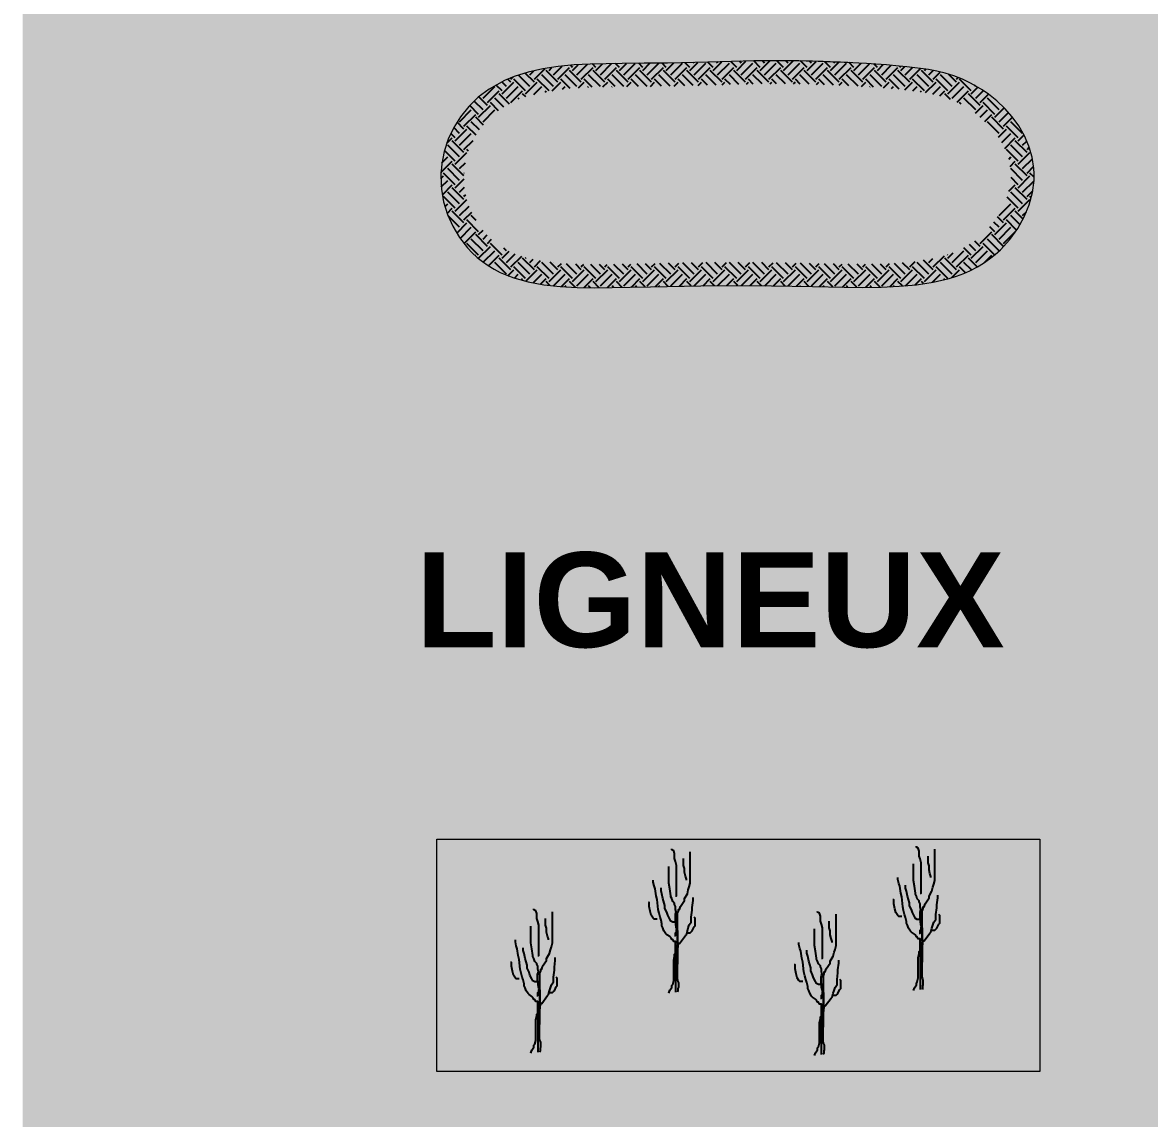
# Model space of a CAD drawing. Header units: centimetres. Extents: x 0 to 642158, y -847 to 649707.
# Drawn here: x 618032.25 to 618049.24, y 620542.11 to 620558.62 of the extents above; entities that cross this region are included whole.
import ezdxf

# ---------------------------------------------------------------- set-up
doc = ezdxf.new("R2010")
doc.units = ezdxf.units.CM
doc.header["$MEASUREMENT"] = 0
for name, color, linetype, lineweight in [('MEV_batiment_V', 7, 'Continuous', 20), ('MEV_hydro_V', 5, 'Continuous', 15), ('MEV_vegetal_V', 7, 'Continuous', 25)]:
    doc.layers.add(name, color=color, linetype=linetype, lineweight=lineweight)
doc.layers.add('MEV_schema paysager_Ha', color=7, linetype='Continuous', lineweight=25, transparency=0.13)
doc.layers.add('MEV_vegetal_Ha', color=104, linetype='Continuous', lineweight=15, transparency=0.31)
doc.styles.add('MEV 1', font='Helvetica.ttf')

msp = doc.modelspace()

# ---------------------------------------------------------------- hatches: boundary and pattern name
at = {"layer": 'MEV_schema paysager_Ha', "true_color": 0xffffff, "transparency": 33554687}
h = msp.add_hatch(color=7, dxfattribs=at)
h.dxf.hatch_style = 1
h.paths.add_polyline_path([(618032.251, 620761.054), (618095.895, 620761.054), (618095.895, 620456.268), (618032.251, 620456.268)])
at = {"layer": 'MEV_schema paysager_Ha'}
h = msp.add_hatch(dxfattribs=at)
h.set_pattern_fill('EARTH', color=32, angle=45)
h.set_pattern_definition([(45, (0, 28.78865), (3e-17, 0.35355339059), [0.25, -0.25]), (45, (-0.0663, 28.85494), (3e-17, 0.35355339059), [0.25, -0.25]), (45, (-0.13258, 28.92123), (3e-17, 0.35355339059), [0.25, -0.25]), (135, (-0.13258, 28.96543), (-0.35355339059, 6e-17), [0.25, -0.25]), (135, (-0.0663, 29.03172), (-0.35355339059, 6e-17), [0.25, -0.25]), (135, (3e-17, 29.098), (-0.35355339059, 6e-17), [0.25, -0.25])])
h.paths.add_polyline_path([(618044.856, 620558.012), (618044.763, 620558.016), (618044.69, 620558.02), (618044.634, 620558.022), (618044.577, 620558.024), (618044.545, 620558.025), (618044.515, 620558.026), (618044.492, 620558.027), (618044.463, 620558.028), (618044.425, 620558.03), (618044.359, 620558.032), (618044.315, 620558.034), (618044.241, 620558.036), (618044.156, 620558.039), (618044.059, 620558.042), (618043.952, 620558.044), (618043.834, 620558.046), (618043.707, 620558.047), (618043.57, 620558.047), (618043.36, 620558.045), (618043.272, 620558.044), (618043.11, 620558.04), (618042.941, 620558.036), (618042.764, 620558.031), (618042.578, 620558.026), (618042.384, 620558.021), (618042.182, 620558.016), (618041.971, 620558.012), (618041.751, 620558.009), (618041.622, 620558.009), (618041.288, 620558.007), (618040.805, 620557.998), (618040.563, 620557.984), (618040.325, 620557.96), (618040.093, 620557.925), (618039.87, 620557.876), (618039.659, 620557.81), (618039.517, 620557.752), (618039.283, 620557.62), (618039.12, 620557.497), (618038.977, 620557.358), (618038.853, 620557.204), (618038.749, 620557.039), (618038.666, 620556.864), (618038.605, 620556.682), (618038.568, 620556.494), (618038.554, 620556.33), (618038.564, 620556.11), (618038.597, 620555.92), (618038.655, 620555.733), (618038.734, 620555.554), (618038.836, 620555.384), (618038.959, 620555.227), (618039.029, 620555.154), (618039.103, 620555.085), (618039.183, 620555.02), (618039.268, 620554.961), (618039.357, 620554.906), (618039.451, 620554.857), (618039.551, 620554.814), (618039.654, 620554.776), (618039.873, 620554.716), (618040.107, 620554.673), (618040.352, 620554.646), (618040.608, 620554.631), (618040.87, 620554.626), (618041.407, 620554.634), (618041.715, 620554.643), (618042.475, 620554.657), (618043.004, 620554.66), (618043.537, 620554.656), (618044.158, 620554.646), (618044.636, 620554.635), (618044.914, 620554.633), (618045.19, 620554.636), (618045.461, 620554.649), (618045.723, 620554.673), (618045.975, 620554.711), (618046.214, 620554.767), (618046.327, 620554.802), (618046.436, 620554.843), (618046.526, 620554.882), (618046.641, 620554.941), (618046.735, 620554.998), (618046.825, 620555.061), (618046.91, 620555.128), (618046.989, 620555.2), (618047.131, 620555.354), (618047.252, 620555.521), (618047.349, 620555.696), (618047.423, 620555.877), (618047.472, 620556.061), (618047.496, 620556.244), (618047.498, 620556.347), (618047.494, 620556.423), (618047.468, 620556.595), (618047.419, 620556.761), (618047.35, 620556.918), (618047.264, 620557.065), (618047.164, 620557.203), (618047.053, 620557.33), (618046.933, 620557.444), (618046.807, 620557.546), (618046.714, 620557.61), (618046.547, 620557.707), (618046.416, 620557.768), (618046.285, 620557.818), (618046.157, 620557.858), (618046.03, 620557.889), (618045.906, 620557.913), (618045.578, 620557.957), (618045.46, 620557.968), (618045.273, 620557.985), (618045.11, 620557.997), (618044.971, 620558.006)])
h.paths.add_polyline_path([(618044.838, 620557.664), (618044.746, 620557.669), (618044.674, 620557.672), (618044.62, 620557.674), (618044.564, 620557.677), (618044.532, 620557.678), (618044.502, 620557.679), (618044.48, 620557.68), (618044.45, 620557.681), (618044.412, 620557.682), (618044.347, 620557.685), (618044.302, 620557.686), (618044.229, 620557.689), (618044.146, 620557.691), (618044.051, 620557.694), (618043.945, 620557.696), (618043.83, 620557.698), (618043.705, 620557.699), (618043.571, 620557.699), (618043.364, 620557.697), (618043.278, 620557.696), (618043.119, 620557.693), (618042.95, 620557.688), (618042.773, 620557.683), (618042.587, 620557.678), (618042.393, 620557.673), (618042.189, 620557.668), (618041.976, 620557.664), (618041.755, 620557.662), (618041.624, 620557.661), (618041.292, 620557.66), (618040.818, 620557.65), (618040.59, 620557.637), (618040.368, 620557.615), (618040.156, 620557.583), (618039.959, 620557.54), (618039.777, 620557.483), (618039.669, 620557.438), (618039.474, 620557.329), (618039.348, 620557.233), (618039.234, 620557.123), (618039.136, 620557.002), (618039.054, 620556.872), (618038.989, 620556.735), (618038.942, 620556.592), (618038.912, 620556.445), (618038.902, 620556.323), (618038.91, 620556.149), (618038.936, 620556.001), (618038.981, 620555.855), (618039.044, 620555.714), (618039.123, 620555.581), (618039.223, 620555.454), (618039.273, 620555.401), (618039.331, 620555.348), (618039.393, 620555.298), (618039.458, 620555.252), (618039.528, 620555.209), (618039.601, 620555.171), (618039.68, 620555.137), (618039.76, 620555.108), (618039.951, 620555.055), (618040.157, 620555.018), (618040.382, 620554.993), (618040.621, 620554.979), (618040.871, 620554.974), (618041.399, 620554.982), (618041.707, 620554.99), (618042.471, 620555.005), (618043.004, 620555.008), (618043.541, 620555.004), (618044.165, 620554.993), (618044.641, 620554.983), (618044.914, 620554.981), (618045.18, 620554.984), (618045.437, 620554.996), (618045.681, 620555.018), (618045.909, 620555.053), (618046.122, 620555.103), (618046.215, 620555.132), (618046.306, 620555.165), (618046.377, 620555.196), (618046.471, 620555.245), (618046.546, 620555.29), (618046.617, 620555.34), (618046.685, 620555.394), (618046.744, 620555.447), (618046.861, 620555.575), (618046.957, 620555.707), (618047.034, 620555.847), (618047.092, 620555.988), (618047.13, 620556.129), (618047.149, 620556.271), (618047.15, 620556.342), (618047.148, 620556.387), (618047.127, 620556.519), (618047.091, 620556.641), (618047.039, 620556.76), (618046.972, 620556.876), (618046.892, 620556.986), (618046.802, 620557.088), (618046.703, 620557.183), (618046.598, 620557.267), (618046.528, 620557.316), (618046.386, 620557.399), (618046.28, 620557.448), (618046.172, 620557.489), (618046.063, 620557.522), (618045.955, 620557.549), (618045.85, 620557.57), (618045.538, 620557.611), (618045.427, 620557.622), (618045.245, 620557.638), (618045.087, 620557.65), (618044.951, 620557.658)], flags=16)
at = {"layer": 'MEV_schema paysager_Ha', "transparency": 33554687}
h = msp.add_hatch(color=256, dxfattribs=at)
h.dxf.hatch_style = 1
h.set_gradient(color1=(255, 255, 255), color2=(76, 153, 133), tint=1, name='INVSPHERICAL')
h.paths.add_polyline_path([(618044.856, 620558.012), (618044.763, 620558.016), (618044.69, 620558.02), (618044.634, 620558.022), (618044.577, 620558.024), (618044.545, 620558.025), (618044.515, 620558.026), (618044.492, 620558.027), (618044.463, 620558.028), (618044.425, 620558.03), (618044.359, 620558.032), (618044.315, 620558.034), (618044.241, 620558.036), (618044.156, 620558.039), (618044.059, 620558.042), (618043.952, 620558.044), (618043.834, 620558.046), (618043.707, 620558.047), (618043.57, 620558.047), (618043.36, 620558.045), (618043.272, 620558.044), (618043.11, 620558.04), (618042.941, 620558.036), (618042.764, 620558.031), (618042.578, 620558.026), (618042.384, 620558.021), (618042.182, 620558.016), (618041.971, 620558.012), (618041.751, 620558.009), (618041.622, 620558.009), (618041.288, 620558.007), (618040.805, 620557.998), (618040.563, 620557.984), (618040.325, 620557.96), (618040.093, 620557.925), (618039.87, 620557.876), (618039.659, 620557.81), (618039.517, 620557.752), (618039.283, 620557.62), (618039.12, 620557.497), (618038.977, 620557.358), (618038.853, 620557.204), (618038.749, 620557.039), (618038.666, 620556.864), (618038.605, 620556.682), (618038.568, 620556.494), (618038.554, 620556.33), (618038.564, 620556.11), (618038.597, 620555.92), (618038.655, 620555.733), (618038.734, 620555.554), (618038.836, 620555.384), (618038.959, 620555.227), (618039.029, 620555.154), (618039.103, 620555.085), (618039.183, 620555.02), (618039.268, 620554.961), (618039.357, 620554.906), (618039.451, 620554.857), (618039.551, 620554.814), (618039.654, 620554.776), (618039.873, 620554.716), (618040.107, 620554.673), (618040.352, 620554.646), (618040.608, 620554.631), (618040.87, 620554.626), (618041.407, 620554.634), (618041.715, 620554.643), (618042.475, 620554.657), (618043.004, 620554.66), (618043.537, 620554.656), (618044.158, 620554.646), (618044.636, 620554.635), (618044.914, 620554.633), (618045.19, 620554.636), (618045.461, 620554.649), (618045.723, 620554.673), (618045.975, 620554.711), (618046.214, 620554.767), (618046.327, 620554.802), (618046.436, 620554.843), (618046.526, 620554.882), (618046.641, 620554.941), (618046.735, 620554.998), (618046.825, 620555.061), (618046.91, 620555.128), (618046.989, 620555.2), (618047.131, 620555.354), (618047.252, 620555.521), (618047.349, 620555.696), (618047.423, 620555.877), (618047.472, 620556.061), (618047.496, 620556.244), (618047.498, 620556.347), (618047.494, 620556.423), (618047.468, 620556.595), (618047.419, 620556.761), (618047.35, 620556.918), (618047.264, 620557.065), (618047.164, 620557.203), (618047.053, 620557.33), (618046.933, 620557.444), (618046.807, 620557.546), (618046.714, 620557.61), (618046.547, 620557.707), (618046.416, 620557.768), (618046.285, 620557.818), (618046.157, 620557.858), (618046.03, 620557.889), (618045.906, 620557.913), (618045.578, 620557.957), (618045.46, 620557.968), (618045.273, 620557.985), (618045.11, 620557.997), (618044.971, 620558.006)])
at = {"layer": 'MEV_vegetal_Ha'}
h = msp.add_hatch(color=256, dxfattribs=at)
h.dxf.hatch_style = 1
h.paths.add_polyline_path([(618038.497, 620546.317), (618047.585, 620546.317), (618047.585, 620542.815), (618038.497, 620542.815)])

# ---------------------------------------------------------------- linework, layer by layer
at = {"layer": 'MEV_batiment_V', "transparency": 33554687}
msp.add_lwpolyline([(618038.497, 620546.317), (618047.585, 620546.317), (618047.585, 620542.815), (618038.497, 620542.815)], close=True, dxfattribs=at)
at = {"layer": 'MEV_hydro_V', "transparency": 33554687}
msp.add_lwpolyline([(618044.856, 620558.012), (618044.763, 620558.016), (618044.69, 620558.02), (618044.634, 620558.022), (618044.577, 620558.024), (618044.545, 620558.025), (618044.515, 620558.026), (618044.492, 620558.027), (618044.463, 620558.028), (618044.425, 620558.03), (618044.359, 620558.032), (618044.315, 620558.034), (618044.241, 620558.036), (618044.156, 620558.039), (618044.059, 620558.042), (618043.952, 620558.044), (618043.834, 620558.046), (618043.707, 620558.047), (618043.57, 620558.047), (618043.36, 620558.045), (618043.272, 620558.044), (618043.11, 620558.04), (618042.941, 620558.036), (618042.764, 620558.031), (618042.578, 620558.026), (618042.384, 620558.021), (618042.182, 620558.016), (618041.971, 620558.012), (618041.751, 620558.009), (618041.622, 620558.009), (618041.288, 620558.007), (618040.805, 620557.998), (618040.563, 620557.984), (618040.325, 620557.96), (618040.093, 620557.925), (618039.87, 620557.876), (618039.659, 620557.81), (618039.517, 620557.752), (618039.283, 620557.62), (618039.12, 620557.497), (618038.977, 620557.358), (618038.853, 620557.204), (618038.749, 620557.039), (618038.666, 620556.864), (618038.605, 620556.682), (618038.568, 620556.494), (618038.554, 620556.33), (618038.564, 620556.11), (618038.597, 620555.92), (618038.655, 620555.733), (618038.734, 620555.554), (618038.836, 620555.384), (618038.959, 620555.227), (618039.029, 620555.154), (618039.103, 620555.085), (618039.183, 620555.02), (618039.268, 620554.961), (618039.357, 620554.906), (618039.451, 620554.857), (618039.551, 620554.814), (618039.654, 620554.776), (618039.873, 620554.716), (618040.107, 620554.673), (618040.352, 620554.646), (618040.608, 620554.631), (618040.87, 620554.626), (618041.407, 620554.634), (618041.715, 620554.643), (618042.475, 620554.657), (618043.004, 620554.66), (618043.537, 620554.656), (618044.158, 620554.646), (618044.636, 620554.635), (618044.914, 620554.633), (618045.19, 620554.636), (618045.461, 620554.649), (618045.723, 620554.673), (618045.975, 620554.711), (618046.214, 620554.767), (618046.327, 620554.802), (618046.436, 620554.843), (618046.526, 620554.882), (618046.641, 620554.941), (618046.735, 620554.998), (618046.825, 620555.061), (618046.91, 620555.128), (618046.989, 620555.2), (618047.131, 620555.354), (618047.252, 620555.521), (618047.349, 620555.696), (618047.423, 620555.877), (618047.472, 620556.061), (618047.496, 620556.244), (618047.498, 620556.347), (618047.494, 620556.423), (618047.468, 620556.595), (618047.419, 620556.761), (618047.35, 620556.918), (618047.264, 620557.065), (618047.164, 620557.203), (618047.053, 620557.33), (618046.933, 620557.444), (618046.807, 620557.546), (618046.714, 620557.61), (618046.547, 620557.707), (618046.416, 620557.768), (618046.285, 620557.818), (618046.157, 620557.858), (618046.03, 620557.889), (618045.906, 620557.913), (618045.578, 620557.957), (618045.46, 620557.968), (618045.273, 620557.985), (618045.11, 620557.997), (618044.971, 620558.006), (618044.856, 620558.012)], dxfattribs=at)
at = {"layer": 'MEV_vegetal_V'}
for points in [[(618042.094, 620545.466), (618042.109, 620545.466), (618042.109, 620545.922), (618042.094, 620545.98), (618042.079, 620546.025), (618042.079, 620546.098), (618042.065, 620546.142), (618042.035, 620546.157), (618042.035, 620546.171)], [(618042.079, 620544.864), (618042.094, 620544.864), (618042.094, 620544.908), (618042.109, 620544.922), (618042.109, 620544.952), (618042.124, 620544.981), (618042.124, 620545.202), (618042.138, 620545.231), (618042.138, 620545.26), (618042.153, 620545.26), (618042.168, 620545.305), (618042.226, 620545.393), (618042.226, 620545.422), (618042.271, 620545.496), (618042.285, 620545.554), (618042.3, 620545.598), (618042.315, 620545.657), (618042.315, 620546.127)], [(618045.78, 620545.505), (618045.795, 620545.505), (618045.795, 620545.961), (618045.78, 620546.02), (618045.766, 620546.064), (618045.766, 620546.137), (618045.751, 620546.181), (618045.722, 620546.196), (618045.722, 620546.211)], [(618045.766, 620544.903), (618045.78, 620544.903), (618045.78, 620544.947), (618045.795, 620544.962), (618045.795, 620544.991), (618045.81, 620545.02), (618045.81, 620545.241), (618045.824, 620545.27), (618045.824, 620545.3), (618045.839, 620545.3), (618045.854, 620545.344), (618045.913, 620545.432), (618045.913, 620545.461), (618045.957, 620545.535), (618045.971, 620545.593), (618045.986, 620545.638), (618046.001, 620545.696), (618046.001, 620546.166)], [(618042.256, 620545.701), (618042.256, 620545.716), (618042.241, 620545.76), (618042.226, 620545.819), (618042.226, 620545.878), (618042.212, 620545.922), (618042.212, 620546.025)], [(618045.81, 620544.785), (618045.81, 620545.211), (618045.795, 620545.241), (618045.78, 620545.3), (618045.78, 620545.344), (618045.766, 620545.373), (618045.766, 620545.388), (618045.736, 620545.417), (618045.722, 620545.461), (618045.707, 620545.491), (618045.707, 620545.505), (618045.692, 620545.608), (618045.677, 620545.696), (618045.677, 620545.946)], [(618045.942, 620545.74), (618045.942, 620545.755), (618045.927, 620545.799), (618045.913, 620545.858), (618045.913, 620545.917), (618045.898, 620545.961), (618045.898, 620546.064)], [(618042.124, 620544.746), (618042.124, 620545.172), (618042.109, 620545.202), (618042.094, 620545.26), (618042.094, 620545.305), (618042.079, 620545.334), (618042.079, 620545.349), (618042.05, 620545.378), (618042.035, 620545.422), (618042.021, 620545.451), (618042.021, 620545.466), (618042.006, 620545.569), (618041.991, 620545.657), (618041.991, 620545.907)], [(618041.991, 620543.997), (618042.006, 620544.041), (618042.035, 620544.085), (618042.035, 620544.114), (618042.05, 620544.129), (618042.065, 620544.188), (618042.065, 620544.496), (618042.079, 620544.555), (618042.079, 620544.585), (618042.094, 620544.599), (618042.094, 620544.776), (618042.065, 620544.776), (618042.05, 620544.805), (618042.035, 620544.805), (618042.021, 620544.834), (618042.006, 620544.849), (618041.962, 620544.878), (618041.947, 620544.893), (618041.918, 620544.937), (618041.903, 620544.981), (618041.888, 620545.011), (618041.888, 620545.04), (618041.874, 620545.099), (618041.859, 620545.143), (618041.844, 620545.202), (618041.83, 620545.26), (618041.815, 620545.407), (618041.8, 620545.466), (618041.786, 620545.569), (618041.771, 620545.613), (618041.756, 620545.672), (618041.756, 620545.701)], [(618042.109, 620545.069), (618042.05, 620545.069), (618042.021, 620545.084), (618042.006, 620545.113), (618041.977, 620545.172), (618041.962, 620545.216), (618041.932, 620545.275), (618041.932, 620545.319), (618041.903, 620545.422), (618041.888, 620545.496), (618041.874, 620545.54), (618041.874, 620545.584)], [(618045.677, 620544.036), (618045.692, 620544.08), (618045.722, 620544.124), (618045.722, 620544.154), (618045.736, 620544.168), (618045.751, 620544.227), (618045.751, 620544.536), (618045.766, 620544.594), (618045.766, 620544.624), (618045.78, 620544.638), (618045.78, 620544.815), (618045.751, 620544.815), (618045.736, 620544.844), (618045.722, 620544.844), (618045.707, 620544.874), (618045.692, 620544.888), (618045.648, 620544.918), (618045.633, 620544.932), (618045.604, 620544.976), (618045.589, 620545.02), (618045.575, 620545.05), (618045.575, 620545.079), (618045.56, 620545.138), (618045.545, 620545.182), (618045.53, 620545.241), (618045.516, 620545.3), (618045.501, 620545.447), (618045.486, 620545.505), (618045.472, 620545.608), (618045.457, 620545.652), (618045.442, 620545.711), (618045.442, 620545.74)], [(618045.795, 620545.109), (618045.736, 620545.109), (618045.707, 620545.123), (618045.692, 620545.153), (618045.663, 620545.211), (618045.648, 620545.256), (618045.619, 620545.314), (618045.619, 620545.358), (618045.589, 620545.461), (618045.575, 620545.535), (618045.56, 620545.579), (618045.56, 620545.623)], [(618042.138, 620544.746), (618042.153, 620544.746), (618042.241, 620544.864), (618042.256, 620544.878), (618042.271, 620544.937), (618042.285, 620544.981), (618042.3, 620545.025), (618042.329, 620545.069), (618042.329, 620545.143), (618042.344, 620545.246), (618042.344, 620545.29), (618042.359, 620545.393), (618042.359, 620545.437)], [(618045.824, 620544.785), (618045.839, 620544.785), (618045.927, 620544.903), (618045.942, 620544.918), (618045.957, 620544.976), (618045.971, 620545.02), (618045.986, 620545.065), (618046.016, 620545.109), (618046.016, 620545.182), (618046.03, 620545.285), (618046.03, 620545.329), (618046.045, 620545.432), (618046.045, 620545.476)], [(618040.016, 620544.564), (618040.03, 620544.564), (618040.03, 620545.02), (618040.016, 620545.078), (618040.001, 620545.123), (618040.001, 620545.196), (618039.986, 620545.24), (618039.957, 620545.255), (618039.957, 620545.27)], [(618041.815, 620545.113), (618041.771, 620545.113), (618041.756, 620545.128), (618041.727, 620545.172), (618041.712, 620545.231), (618041.697, 620545.305), (618041.697, 620545.363), (618041.683, 620545.363)], [(618042.098, 620544.012), (618042.098, 620544.605), (618042.104, 620544.636), (618042.11, 620544.673), (618042.129, 620544.747), (618042.129, 620544.939), (618042.11, 620544.969), (618042.104, 620544.994), (618042.098, 620545.031), (618042.098, 620545.062), (618042.092, 620545.081), (618042.092, 620545.186), (618042.098, 620545.204), (618042.104, 620545.229), (618042.104, 620545.235)], [(618045.501, 620545.153), (618045.457, 620545.153), (618045.442, 620545.167), (618045.413, 620545.211), (618045.398, 620545.27), (618045.383, 620545.344), (618045.383, 620545.402), (618045.369, 620545.402)], [(618045.784, 620544.051), (618045.784, 620544.644), (618045.79, 620544.675), (618045.797, 620544.712), (618045.815, 620544.786), (618045.815, 620544.978), (618045.797, 620545.009), (618045.79, 620545.033), (618045.784, 620545.07), (618045.784, 620545.101), (618045.778, 620545.12), (618045.778, 620545.225), (618045.784, 620545.243), (618045.79, 620545.268), (618045.79, 620545.274)], [(618040.001, 620543.962), (618040.016, 620543.962), (618040.016, 620544.006), (618040.03, 620544.021), (618040.03, 620544.05), (618040.045, 620544.079), (618040.045, 620544.3), (618040.06, 620544.329), (618040.06, 620544.358), (618040.075, 620544.358), (618040.089, 620544.403), (618040.148, 620544.491), (618040.148, 620544.52), (618040.192, 620544.594), (618040.207, 620544.652), (618040.222, 620544.696), (618040.236, 620544.755), (618040.236, 620545.225)], [(618040.177, 620544.799), (618040.177, 620544.814), (618040.163, 620544.858), (618040.148, 620544.917), (618040.148, 620544.976), (618040.133, 620545.02), (618040.133, 620545.123)], [(618042.271, 620544.908), (618042.315, 620544.908), (618042.329, 620544.922), (618042.344, 620544.937), (618042.373, 620544.996), (618042.388, 620545.011), (618042.388, 620545.128), (618042.373, 620545.143)], [(618044.29, 620544.525), (618044.305, 620544.525), (618044.305, 620544.981), (618044.29, 620545.039), (618044.276, 620545.083), (618044.276, 620545.157), (618044.261, 620545.201), (618044.232, 620545.216), (618044.232, 620545.23)], [(618044.276, 620543.923), (618044.29, 620543.923), (618044.29, 620543.967), (618044.305, 620543.981), (618044.305, 620544.011), (618044.32, 620544.04), (618044.32, 620544.261), (618044.334, 620544.29), (618044.334, 620544.319), (618044.349, 620544.319), (618044.364, 620544.363), (618044.423, 620544.452), (618044.423, 620544.481), (618044.467, 620544.554), (618044.481, 620544.613), (618044.496, 620544.657), (618044.511, 620544.716), (618044.511, 620545.186)], [(618044.452, 620544.76), (618044.452, 620544.775), (618044.437, 620544.819), (618044.423, 620544.878), (618044.423, 620544.937), (618044.408, 620544.981), (618044.408, 620545.083)], [(618045.957, 620544.947), (618046.001, 620544.947), (618046.016, 620544.962), (618046.03, 620544.976), (618046.06, 620545.035), (618046.074, 620545.05), (618046.074, 620545.167), (618046.06, 620545.182)], [(618040.045, 620543.844), (618040.045, 620544.27), (618040.03, 620544.3), (618040.016, 620544.358), (618040.016, 620544.403), (618040.001, 620544.432), (618040.001, 620544.447), (618039.972, 620544.476), (618039.957, 620544.52), (618039.942, 620544.55), (618039.942, 620544.564), (618039.928, 620544.667), (618039.913, 620544.755), (618039.913, 620545.005)], [(618044.32, 620543.805), (618044.32, 620544.231), (618044.305, 620544.261), (618044.29, 620544.319), (618044.29, 620544.363), (618044.276, 620544.393), (618044.276, 620544.408), (618044.246, 620544.437), (618044.232, 620544.481), (618044.217, 620544.51), (618044.217, 620544.525), (618044.202, 620544.628), (618044.187, 620544.716), (618044.187, 620544.966)], [(618039.913, 620543.095), (618039.928, 620543.139), (618039.957, 620543.183), (618039.957, 620543.212), (618039.972, 620543.227), (618039.986, 620543.286), (618039.986, 620543.594), (618040.001, 620543.653), (618040.001, 620543.683), (618040.016, 620543.697), (618040.016, 620543.874), (618039.986, 620543.874), (618039.972, 620543.903), (618039.957, 620543.903), (618039.942, 620543.932), (618039.928, 620543.947), (618039.884, 620543.976), (618039.869, 620543.991), (618039.839, 620544.035), (618039.825, 620544.079), (618039.81, 620544.109), (618039.81, 620544.138), (618039.795, 620544.197), (618039.781, 620544.241), (618039.766, 620544.3), (618039.751, 620544.358), (618039.737, 620544.505), (618039.722, 620544.564), (618039.707, 620544.667), (618039.692, 620544.711), (618039.678, 620544.77), (618039.678, 620544.799)], [(618042.129, 620544.759), (618042.129, 620544.729), (618042.123, 620544.636), (618042.123, 620544.438), (618042.117, 620544.42), (618042.117, 620544.216), (618042.123, 620544.191), (618042.129, 620544.173), (618042.135, 620544.154), (618042.135, 620544.086), (618042.129, 620544.068), (618042.129, 620544.031), (618042.123, 620544.012)], [(618044.187, 620543.056), (618044.202, 620543.1), (618044.232, 620543.144), (618044.232, 620543.173), (618044.246, 620543.188), (618044.261, 620543.247), (618044.261, 620543.555), (618044.276, 620543.614), (618044.276, 620543.643), (618044.29, 620543.658), (618044.29, 620543.834), (618044.261, 620543.834), (618044.246, 620543.864), (618044.232, 620543.864), (618044.217, 620543.893), (618044.202, 620543.908), (618044.158, 620543.937), (618044.143, 620543.952), (618044.114, 620543.996), (618044.099, 620544.04), (618044.084, 620544.07), (618044.084, 620544.099), (618044.07, 620544.158), (618044.055, 620544.202), (618044.04, 620544.261), (618044.026, 620544.319), (618044.011, 620544.466), (618043.996, 620544.525), (618043.982, 620544.628), (618043.967, 620544.672), (618043.952, 620544.731), (618043.952, 620544.76)], [(618045.815, 620544.799), (618045.815, 620544.768), (618045.809, 620544.675), (618045.809, 620544.477), (618045.803, 620544.459), (618045.803, 620544.255), (618045.809, 620544.23), (618045.815, 620544.212), (618045.821, 620544.193), (618045.821, 620544.125), (618045.815, 620544.107), (618045.815, 620544.07), (618045.809, 620544.051)], [(618040.03, 620544.167), (618039.972, 620544.167), (618039.942, 620544.182), (618039.928, 620544.212), (618039.898, 620544.27), (618039.884, 620544.314), (618039.854, 620544.373), (618039.854, 620544.417), (618039.825, 620544.52), (618039.81, 620544.594), (618039.795, 620544.638), (618039.795, 620544.682)], [(618044.305, 620544.128), (618044.246, 620544.128), (618044.217, 620544.143), (618044.202, 620544.172), (618044.173, 620544.231), (618044.158, 620544.275), (618044.129, 620544.334), (618044.129, 620544.378), (618044.099, 620544.481), (618044.084, 620544.554), (618044.07, 620544.599), (618044.07, 620544.643)], [(618039.737, 620544.212), (618039.692, 620544.212), (618039.678, 620544.226), (618039.648, 620544.27), (618039.634, 620544.329), (618039.619, 620544.403), (618039.619, 620544.461), (618039.604, 620544.461)], [(618040.06, 620543.844), (618040.075, 620543.844), (618040.163, 620543.962), (618040.177, 620543.976), (618040.192, 620544.035), (618040.207, 620544.079), (618040.222, 620544.123), (618040.251, 620544.167), (618040.251, 620544.241), (618040.266, 620544.344), (618040.266, 620544.388), (618040.28, 620544.491), (618040.28, 620544.535)], [(618044.011, 620544.172), (618043.967, 620544.172), (618043.952, 620544.187), (618043.923, 620544.231), (618043.908, 620544.29), (618043.893, 620544.363), (618043.893, 620544.422), (618043.879, 620544.422)], [(618044.334, 620543.805), (618044.349, 620543.805), (618044.437, 620543.923), (618044.452, 620543.937), (618044.467, 620543.996), (618044.481, 620544.04), (618044.496, 620544.084), (618044.526, 620544.128), (618044.526, 620544.202), (618044.54, 620544.305), (618044.54, 620544.349), (618044.555, 620544.452), (618044.555, 620544.496)], [(618040.02, 620543.11), (618040.02, 620543.703), (618040.026, 620543.734), (618040.032, 620543.771), (618040.051, 620543.845), (618040.051, 620544.037), (618040.032, 620544.068), (618040.026, 620544.092), (618040.02, 620544.129), (618040.02, 620544.16), (618040.013, 620544.179), (618040.013, 620544.284), (618040.02, 620544.302), (618040.026, 620544.327), (618040.026, 620544.333)], [(618040.192, 620544.006), (618040.236, 620544.006), (618040.251, 620544.021), (618040.266, 620544.035), (618040.295, 620544.094), (618040.31, 620544.109), (618040.31, 620544.226), (618040.295, 620544.241)], [(618044.294, 620543.071), (618044.294, 620543.664), (618044.3, 620543.695), (618044.307, 620543.732), (618044.325, 620543.806), (618044.325, 620543.998), (618044.307, 620544.028), (618044.3, 620544.053), (618044.294, 620544.09), (618044.294, 620544.121), (618044.288, 620544.14), (618044.288, 620544.245), (618044.294, 620544.263), (618044.3, 620544.288), (618044.3, 620544.294)], [(618044.467, 620543.967), (618044.511, 620543.967), (618044.526, 620543.981), (618044.54, 620543.996), (618044.57, 620544.055), (618044.584, 620544.07), (618044.584, 620544.187), (618044.57, 620544.202)], [(618040.051, 620543.858), (618040.051, 620543.827), (618040.044, 620543.734), (618040.044, 620543.536), (618040.038, 620543.518), (618040.038, 620543.314), (618040.044, 620543.289), (618040.051, 620543.271), (618040.057, 620543.252), (618040.057, 620543.184), (618040.051, 620543.166), (618040.051, 620543.129), (618040.044, 620543.11)], [(618044.325, 620543.818), (618044.325, 620543.788), (618044.319, 620543.695), (618044.319, 620543.497), (618044.313, 620543.479), (618044.313, 620543.275), (618044.319, 620543.25), (618044.325, 620543.232), (618044.331, 620543.213), (618044.331, 620543.145), (618044.325, 620543.127), (618044.325, 620543.09), (618044.319, 620543.071)]]:
    msp.add_lwpolyline(points, dxfattribs=at)

# ---------------------------------------------------------------- texts
at = {"transparency": 33554687, "insert": (618038.177, 620550.64), "char_height": 1.42933, "attachment_point": 1, "style": 'MEV 1'}
msp.add_mtext_dynamic_manual_height_columns('\\pxql;{\\fHelvetica|b1|i0|c0|p0;LIGNEUX}', width=36.83669, gutter_width=35.733, heights=[0], dxfattribs=at)

doc.saveas('drawing.dxf')
